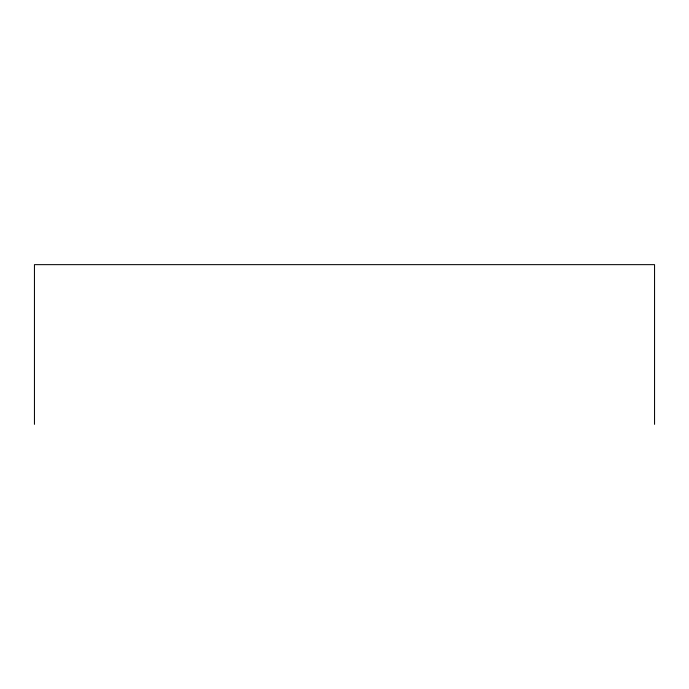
<?xml version="1.0" encoding="UTF-8"?>
<svg xmlns="http://www.w3.org/2000/svg" width="689" height="689" viewBox="0 0 689 689"><rect width="100%" height="100%" fill="white"/><g stroke="black" fill="none" stroke-linecap="round" stroke-linejoin="round"><path stroke-width="1.03" d="M654.55 424.355L654.55 264.645L34.45 264.645L34.45 424.355"/></g></svg>
